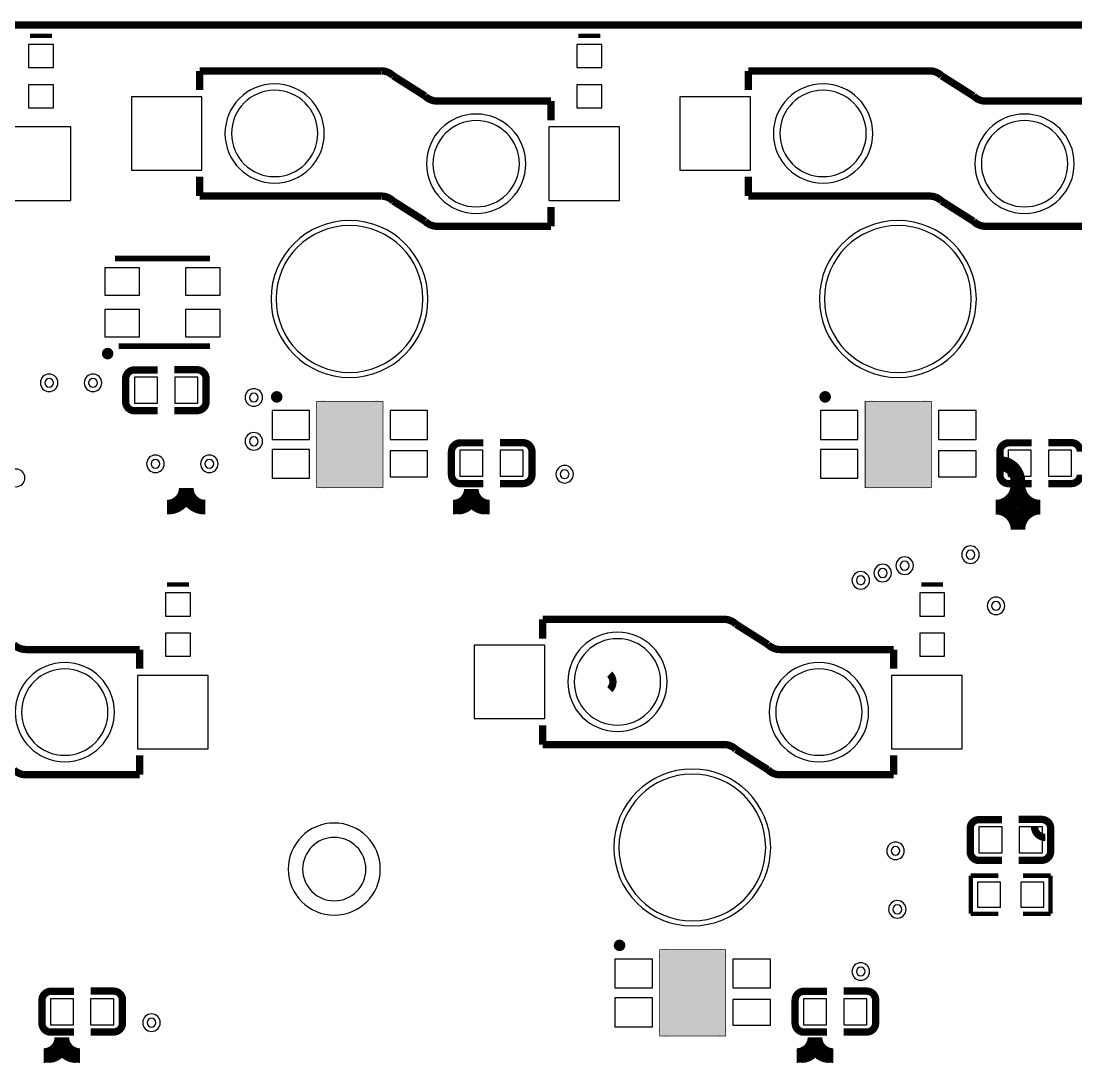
# Model space of a CAD drawing. Header units: millimetres. Extents: x 3 to 280, y -102 to -19.
# Drawn here: x 211.24 to 247.89, y -56.9 to -20.71 of the extents above; entities that cross this region are included whole.
import ezdxf

# ---------------------------------------------------------------- set-up
doc = ezdxf.new("R2010")
doc.units = ezdxf.units.MM
for name, color, linetype, true_color in [('Board Outline Layer', 7, 'Continuous', 0xff00ff), ('Bottom Layer', 7, 'Continuous', 0x0000ff), ('Bottom Silkscreen Layer', 7, 'Continuous', 0x66cc33), ('Hole Layer', 7, 'Continuous', 0x222222), ('Multi-Layer', 7, 'Continuous', 0xc0c0c0), ('Top Layer', 7, 'Continuous', 0xff0000)]:
    doc.layers.add(name, color=color, linetype=linetype, true_color=true_color)

msp = doc.modelspace()

# ---------------------------------------------------------------- hatches: boundary and pattern name
at = {"layer": 'Multi-Layer'}
for points in [[(221.485, -34.133, 1), (221.985, -34.133, 1)], [(223.814, -36.913), (221.514, -36.913), (221.514, -33.913), (223.814, -33.913)], [(223.344, -34.133, 1), (223.844, -34.133, 1)], [(240.535, -34.133, 1), (241.035, -34.133, 1)], [(242.865, -36.913), (240.564, -36.913), (240.564, -33.913), (242.865, -33.913)], [(242.394, -34.133, 1), (242.894, -34.133, 1)], [(221.485, -36.693, 1), (221.985, -36.693, 1)], [(223.344, -36.693, 1), (223.844, -36.693, 1)], [(240.535, -36.693, 1), (241.035, -36.693, 1)], [(242.394, -36.693, 1), (242.894, -36.693, 1)], [(233.392, -53.185, 1), (233.892, -53.185, 1)], [(235.722, -55.965), (233.422, -55.965), (233.422, -52.965), (235.722, -52.965)], [(235.252, -53.185, 1), (235.752, -53.185, 1)], [(233.392, -55.745, 1), (233.892, -55.745, 1)], [(235.252, -55.745, 1), (235.752, -55.745, 1)]]:
    msp.add_hatch(color=256, dxfattribs=at).paths.add_polyline_path(points)

# ---------------------------------------------------------------- linework, layer by layer
at = {"layer": 'Board Outline Layer', "const_width": 0.254}
msp.add_lwpolyline([(277.29, -20.841), (6.574, -20.836)], dxfattribs=at)
at = {"layer": 'Bottom Layer'}
for points in [[(212.365, -21.522), (211.501, -21.522), (211.501, -22.322), (212.365, -22.322)], [(231.415, -21.522), (230.551, -21.522), (230.551, -22.322), (231.415, -22.322)], [(212.365, -22.922), (211.501, -22.922), (211.501, -23.722), (212.365, -23.722)], [(231.415, -22.922), (230.551, -22.922), (230.551, -23.722), (231.415, -23.722)], [(215.077, -23.337), (215.077, -25.887), (217.527, -25.887), (217.527, -23.337)], [(234.127, -23.337), (234.127, -25.887), (236.577, -25.887), (236.577, -23.337)], [(212.977, -26.937), (212.977, -24.387), (210.527, -24.387), (210.527, -26.937)], [(232.027, -26.937), (232.027, -24.387), (229.577, -24.387), (229.577, -26.937)], [(214.154, -29.28), (214.154, -30.23), (215.354, -30.23), (215.354, -29.28)], [(216.954, -29.28), (216.954, -30.23), (218.154, -30.23), (218.154, -29.28)], [(214.154, -30.73), (214.154, -31.68), (215.354, -31.68), (215.354, -30.73)], [(216.954, -30.73), (216.954, -31.68), (218.154, -31.68), (218.154, -30.73)], [(215.181, -33.078), (215.181, -33.978), (215.981, -33.978), (215.981, -33.078)], [(216.581, -33.078), (216.581, -33.978), (217.381, -33.978), (217.381, -33.078)], [(221.264, -35.238), (221.264, -34.238), (219.964, -34.238), (219.964, -35.238)], [(225.365, -35.238), (225.365, -34.238), (224.065, -34.238), (224.065, -35.238)], [(240.314, -35.238), (240.314, -34.238), (239.014, -34.238), (239.014, -35.238)], [(244.415, -35.238), (244.415, -34.238), (243.115, -34.238), (243.115, -35.238)], [(221.264, -36.588), (221.264, -35.588), (219.964, -35.588), (219.964, -36.588)], [(225.365, -36.538), (225.365, -35.638), (224.065, -35.638), (224.065, -36.538)], [(227.284, -36.518), (227.284, -35.618), (226.484, -35.618), (226.484, -36.518)], [(228.684, -36.518), (228.684, -35.618), (227.884, -35.618), (227.884, -36.518)], [(240.314, -36.588), (240.314, -35.588), (239.014, -35.588), (239.014, -36.588)], [(244.415, -36.538), (244.415, -35.638), (243.115, -35.638), (243.115, -36.538)], [(246.334, -36.518), (246.334, -35.618), (245.534, -35.618), (245.534, -36.518)], [(247.735, -36.518), (247.735, -35.618), (246.935, -35.618), (246.935, -36.518)], [(217.127, -40.573), (216.263, -40.573), (216.263, -41.373), (217.127, -41.373)], [(243.325, -40.573), (242.461, -40.573), (242.461, -41.373), (243.325, -41.373)], [(217.127, -41.973), (216.263, -41.973), (216.263, -42.773), (217.127, -42.773)], [(243.325, -41.973), (242.461, -41.973), (242.461, -42.773), (243.325, -42.773)], [(226.984, -42.387), (226.984, -44.937), (229.434, -44.937), (229.434, -42.387)], [(217.737, -45.987), (217.737, -43.437), (215.287, -43.437), (215.287, -45.987)], [(243.934, -45.987), (243.934, -43.437), (241.484, -43.437), (241.484, -45.987)], [(244.518, -48.699), (244.518, -49.599), (245.318, -49.599), (245.318, -48.699)], [(245.919, -48.699), (245.919, -49.599), (246.719, -49.599), (246.719, -48.699)], [(244.462, -50.622), (244.462, -51.486), (245.268, -51.486), (245.268, -50.622)], [(245.969, -50.622), (245.969, -51.486), (246.775, -51.486), (246.775, -50.622)], [(233.172, -54.29), (233.172, -53.29), (231.872, -53.29), (231.872, -54.29)], [(237.272, -54.29), (237.272, -53.29), (235.972, -53.29), (235.972, -54.29)], [(213.06, -55.568), (213.06, -54.668), (212.26, -54.668), (212.26, -55.568)], [(214.46, -55.568), (214.46, -54.668), (213.66, -54.668), (213.66, -55.568)], [(233.172, -55.64), (233.172, -54.64), (231.872, -54.64), (231.872, -55.64)], [(237.272, -55.59), (237.272, -54.69), (235.972, -54.69), (235.972, -55.59)], [(239.222, -55.568), (239.222, -54.668), (238.422, -54.668), (238.422, -55.568)], [(240.623, -55.568), (240.623, -54.668), (239.823, -54.668), (239.823, -55.568)]]:
    msp.add_lwpolyline(points, close=True, dxfattribs=at)
for points in [[(218.327, -24.612, 1), (221.777, -24.612), (221.777, -24.612, 1), (218.327, -24.612)], [(237.377, -24.612, 1), (240.827, -24.612), (240.827, -24.612, 1), (237.377, -24.612)], [(225.327, -25.662, 1), (228.777, -25.662), (228.777, -25.662, 1), (225.327, -25.662)], [(244.377, -25.662, 1), (247.827, -25.662), (247.827, -25.662, 1), (244.377, -25.662)], [(219.927, -30.361, 1), (225.377, -30.361), (225.377, -30.361, 1), (219.927, -30.361)], [(238.977, -30.361, 1), (244.427, -30.361), (244.427, -30.361, 1), (238.977, -30.361)], [(230.234, -43.662, 1), (233.684, -43.662), (233.684, -43.662, 1), (230.234, -43.662)], [(211.037, -44.712, 1), (214.487, -44.712), (214.487, -44.712, 1), (211.037, -44.712)], [(237.234, -44.712, 1), (240.684, -44.712), (240.684, -44.712, 1), (237.234, -44.712)], [(231.834, -49.413, 1), (237.284, -49.413), (237.284, -49.413, 1), (231.834, -49.413)]]:
    msp.add_lwpolyline(points, format="xyb", dxfattribs=at)
for points, const_width in [([(245.872, -36.706, 0.416961), (245.235, -36.075)], 0.508), ([(245.872, -36.815, -0.414214), (245.096, -37.592)], 0.508), ([(246.645, -37.592, -0.414214), (245.872, -36.82)], 0.508), ([(216.981, -36.927, -0.414214), (216.316, -37.592)], 0.508), ([(216.347, -37.592, 0.414214), (216.982, -36.957)], 0.508), ([(216.981, -36.927, 0.414214), (217.647, -37.592)], 0.508), ([(216.982, -36.957, 0.414214), (217.617, -37.592)], 0.508), ([(226.248, -37.592, 0.414214), (226.883, -36.957)], 0.508), ([(226.884, -37.127, -0.414214), (226.42, -37.592)], 0.508), ([(226.883, -36.957, 0.414214), (227.518, -37.592)], 0.508), ([(226.884, -37.107, 0.414214), (227.369, -37.592)], 0.508), ([(245.237, -37.592, 0.414214), (245.872, -36.957)], 0.508), ([(245.872, -36.957, 0.414214), (246.507, -37.592)], 0.508), ([(245.1, -37.592, -0.414214), (245.872, -38.364)], 0.508), ([(245.872, -38.227, 0.414214), (245.237, -37.592)], 0.508), ([(245.872, -38.369, -0.414214), (246.649, -37.592)], 0.508), ([(246.507, -37.592, 0.414142), (245.872, -38.227)], 0.508), ([(246.447, -48.684, 0.414214), (246.828, -49.065)], 0.254), ([(212.024, -56.642, 0.414214), (212.659, -56.007)], 0.508), ([(212.66, -56.177, -0.414214), (212.196, -56.642)], 0.508), ([(212.659, -56.007, 0.414214), (213.294, -56.642)], 0.508), ([(212.66, -56.157, 0.414214), (213.145, -56.642)], 0.508), ([(238.186, -56.642, 0.414214), (238.821, -56.007)], 0.508), ([(238.822, -56.177, -0.414214), (238.358, -56.642)], 0.508), ([(238.821, -56.007, 0.414214), (239.456, -56.642)], 0.508), ([(238.822, -56.157, 0.414214), (239.307, -56.642)], 0.508)]:
    msp.add_lwpolyline(points, format="xyb", dxfattribs=dict(at, const_width=const_width))
msp.add_lwpolyline([(220.523, -50.165, 1), (223.723, -50.165, 1)], format="xyb", close=True, dxfattribs=at)
at = {"layer": 'Bottom Silkscreen Layer'}
for points, const_width in [([(211.552, -21.225), (212.314, -21.225)], 0.152), ([(230.602, -21.225), (231.364, -21.225)], 0.152), ([(217.452, -22.437), (217.452, -23.105)], 0.254), ([(217.452, -22.437), (223.752, -22.437)], 0.254), ([(236.502, -22.437), (236.502, -23.105)], 0.254), ([(236.502, -22.437), (242.802, -22.437)], 0.254), ([(224.173, -22.611), (225.278, -23.312)], 0.254), ([(243.223, -22.611), (244.328, -23.312)], 0.254), ([(229.652, -23.487), (225.7, -23.487)], 0.254), ([(229.652, -23.487), (229.652, -24.156)], 0.254), ([(248.702, -23.487), (244.75, -23.487)], 0.254), ([(217.452, -26.118), (217.452, -26.787)], 0.254), ([(236.502, -26.118), (236.502, -26.787)], 0.254), ([(217.452, -26.787), (223.752, -26.787)], 0.254), ([(236.502, -26.787), (242.802, -26.787)], 0.254), ([(224.173, -26.961), (225.278, -27.662)], 0.254), ([(229.652, -27.168), (229.652, -27.837)], 0.254), ([(243.223, -26.961), (244.328, -27.662)], 0.254), ([(229.652, -27.837), (225.7, -27.837)], 0.254), ([(248.702, -27.837), (244.75, -27.837)], 0.254), ([(214.503, -28.956), (217.805, -28.956)], 0.2), ([(217.805, -32.004), (214.63, -32.004)], 0.2), ([(215.986, -32.824), (215.186, -32.824)], 0.254), ([(216.562, -32.818), (217.362, -32.818)], 0.254), ([(214.876, -33.934), (214.876, -33.134)], 0.254), ([(217.671, -33.928), (217.671, -33.128)], 0.254), ([(215.986, -34.244), (215.186, -34.244)], 0.254), ([(216.562, -34.238), (217.362, -34.238)], 0.254), ([(226.194, -35.668), (226.194, -36.468)], 0.254), ([(227.304, -35.358), (226.504, -35.358)], 0.254), ([(227.88, -35.353), (228.68, -35.353)], 0.254), ([(228.99, -35.662), (228.99, -36.462)], 0.254), ([(245.244, -35.668), (245.244, -36.468)], 0.254), ([(246.354, -35.358), (245.554, -35.358)], 0.254), ([(246.93, -35.353), (247.73, -35.353)], 0.254), ([(227.304, -36.778), (226.504, -36.778)], 0.254), ([(227.88, -36.772), (228.68, -36.772)], 0.254), ([(246.354, -36.778), (245.554, -36.778)], 0.254), ([(246.93, -36.772), (247.73, -36.772)], 0.254), ([(216.314, -40.276), (217.076, -40.276)], 0.152), ([(242.512, -40.276), (243.274, -40.276)], 0.152), ([(229.359, -41.487), (229.359, -42.156)], 0.254), ([(229.359, -41.487), (235.659, -41.487)], 0.254), ([(236.081, -41.661), (237.186, -42.362)], 0.254), ([(215.362, -42.537), (211.41, -42.537)], 0.254), ([(215.362, -42.537), (215.362, -43.206)], 0.254), ([(241.559, -42.537), (237.607, -42.537)], 0.254), ([(241.559, -42.537), (241.559, -43.206)], 0.254), ([(229.359, -45.168), (229.359, -45.837)], 0.254), ([(229.359, -45.837), (235.659, -45.837)], 0.254), ([(215.362, -46.218), (215.362, -46.887)], 0.254), ([(236.081, -46.011), (237.186, -46.712)], 0.254), ([(241.559, -46.218), (241.559, -46.887)], 0.254), ([(215.362, -46.887), (211.41, -46.887)], 0.254), ([(241.559, -46.887), (237.607, -46.887)], 0.254), ([(245.323, -48.445), (244.523, -48.445)], 0.254), ([(245.899, -48.439), (246.699, -48.439)], 0.254), ([(244.213, -49.555), (244.213, -48.755)], 0.254), ([(247.009, -49.549), (247.009, -48.749)], 0.254), ([(245.323, -49.865), (244.523, -49.865)], 0.254), ([(245.899, -49.859), (246.699, -49.859)], 0.254), ([(245.192, -50.393), (244.233, -50.393)], 0.152), ([(244.233, -50.393), (244.233, -51.715)], 0.152), ([(246.045, -50.393), (247.004, -50.393)], 0.152), ([(247.004, -50.393), (247.004, -51.715)], 0.152), ([(244.233, -51.715), (245.192, -51.715)], 0.152), ([(247.004, -51.715), (246.045, -51.715)], 0.152), ([(211.97, -54.718), (211.97, -55.518)], 0.254), ([(213.08, -54.408), (212.28, -54.408)], 0.254), ([(213.656, -54.403), (214.456, -54.403)], 0.254), ([(214.766, -54.712), (214.766, -55.512)], 0.254), ([(238.132, -54.718), (238.132, -55.518)], 0.254), ([(239.242, -54.408), (238.442, -54.408)], 0.254), ([(239.818, -54.403), (240.618, -54.403)], 0.254), ([(240.928, -54.712), (240.928, -55.512)], 0.254), ([(213.08, -55.828), (212.28, -55.828)], 0.254), ([(213.656, -55.822), (214.456, -55.822)], 0.254), ([(239.242, -55.828), (238.442, -55.828)], 0.254), ([(239.818, -55.822), (240.618, -55.822)], 0.254)]:
    msp.add_lwpolyline(points, dxfattribs=dict(at, const_width=const_width))
at = {"layer": 'Bottom Silkscreen Layer', "const_width": 0.254}
for points in [[(223.752, -22.437, -0.198912), (224.173, -22.611)], [(242.802, -22.437, -0.198912), (243.223, -22.611)], [(225.7, -23.487, -0.198912), (225.278, -23.312)], [(244.75, -23.487, -0.198912), (244.328, -23.312)], [(223.752, -26.787, -0.198912), (224.173, -26.961)], [(242.802, -26.787, -0.198912), (243.223, -26.961)], [(225.7, -27.837, -0.198912), (225.278, -27.662)], [(244.75, -27.837, -0.198912), (244.328, -27.662)], [(215.186, -32.824, 0.414239), (214.876, -33.134)], [(217.671, -33.128, 0.414214), (217.362, -32.818)], [(214.876, -33.934, 0.414214), (215.186, -34.244)], [(217.362, -34.238, 0.414239), (217.671, -33.928)], [(226.504, -35.358, 0.414239), (226.194, -35.668)], [(228.99, -35.662, 0.414214), (228.68, -35.353)], [(245.554, -35.358, 0.414239), (245.244, -35.668)], [(248.04, -35.662, 0.414214), (247.73, -35.353)], [(226.194, -36.468, 0.414214), (226.504, -36.778)], [(228.68, -36.772, 0.414239), (228.99, -36.462)], [(245.244, -36.468, 0.414214), (245.554, -36.778)], [(247.73, -36.772, 0.414239), (248.04, -36.462)], [(235.659, -41.487, -0.198912), (236.081, -41.661)], [(211.41, -42.537, -0.198912), (210.988, -42.362)], [(237.607, -42.537, -0.198912), (237.186, -42.362)], [(235.659, -45.837, -0.198912), (236.081, -46.011)], [(211.41, -46.887, -0.198912), (210.988, -46.712)], [(237.607, -46.887, -0.198912), (237.186, -46.712)], [(244.523, -48.445, 0.414239), (244.213, -48.755)], [(247.009, -48.749, 0.414214), (246.699, -48.439)], [(244.213, -49.555, 0.414214), (244.523, -49.865)], [(246.699, -49.859, 0.414239), (247.009, -49.549)], [(212.28, -54.408, 0.414239), (211.97, -54.718)], [(214.766, -54.712, 0.414214), (214.456, -54.403)], [(238.442, -54.408, 0.414239), (238.132, -54.718)], [(240.928, -54.712, 0.414214), (240.618, -54.403)], [(211.97, -55.518, 0.414214), (212.28, -55.828)], [(214.456, -55.822, 0.414239), (214.766, -55.512)], [(238.132, -55.518, 0.414214), (238.442, -55.828)], [(240.618, -55.822, 0.414239), (240.928, -55.512)]]:
    msp.add_lwpolyline(points, format="xyb", dxfattribs=at)
at = {"layer": 'Bottom Silkscreen Layer', "const_width": 0.2}
for points in [[(214.149, -32.258, 1), (214.35, -32.258, 1)], [(220.024, -33.762, 1), (220.225, -33.762, 1)], [(239.074, -33.762, 1), (239.275, -33.762, 1)], [(231.932, -52.814, 1), (232.132, -52.814, 1)]]:
    msp.add_lwpolyline(points, format="xyb", close=True, dxfattribs=at)
at = {"layer": 'Hole Layer'}
for points in [[(218.552, -24.612, 1), (221.552, -24.612), (221.552, -24.612, 1), (218.552, -24.612)], [(237.602, -24.612, 1), (240.602, -24.612), (240.602, -24.612, 1), (237.602, -24.612)], [(225.552, -25.662, 1), (228.552, -25.662), (228.552, -25.662, 1), (225.552, -25.662)], [(244.602, -25.662, 1), (247.602, -25.662), (247.602, -25.662, 1), (244.602, -25.662)], [(230.459, -43.662, 1), (233.459, -43.662), (233.459, -43.662, 1), (230.459, -43.662)], [(211.262, -44.712, 1), (214.262, -44.712), (214.262, -44.712, 1), (211.262, -44.712)], [(237.459, -44.712, 1), (240.459, -44.712), (240.459, -44.712, 1), (237.459, -44.712)], [(221.023, -50.165, 1), (223.223, -50.165), (223.223, -50.165, 1), (221.023, -50.165)]]:
    msp.add_lwpolyline(points, format="xyb", dxfattribs=at)
for points in [[(220.102, -30.361, 1), (225.202, -30.361, 1)], [(239.152, -30.361, 1), (244.252, -30.361, 1)], [(212.065, -33.274, 1), (212.37, -33.274, 1)], [(213.589, -33.274, 1), (213.894, -33.274, 1)], [(219.177, -33.782, 1), (219.482, -33.782, 1)], [(219.177, -35.306, 1), (219.482, -35.306, 1)], [(215.758, -36.088, 1), (216.063, -36.088, 1)], [(217.63, -36.088, 1), (217.935, -36.088, 1)], [(229.972, -36.449, 1), (230.277, -36.449, 1)], [(244.069, -39.243, 1), (244.374, -39.243, 1)], [(241.783, -39.624, 1), (242.088, -39.624, 1)], [(241.021, -39.878, 1), (241.326, -39.878, 1)], [(240.259, -40.132, 1), (240.564, -40.132, 1)], [(244.958, -41.021, 1), (245.263, -41.021, 1)], [(232.009, -49.413, 1), (237.109, -49.413, 1)], [(241.467, -49.53, 1), (241.772, -49.53, 1)], [(241.529, -51.562, 1), (241.834, -51.562, 1)], [(240.259, -53.721, 1), (240.564, -53.721, 1)], [(215.621, -55.499, 1), (215.926, -55.499, 1)]]:
    msp.add_lwpolyline(points, format="xyb", close=True, dxfattribs=at)
at = {"layer": 'Multi-Layer'}
for points in [[(218.327, -24.612, 1), (221.777, -24.612), (221.777, -24.612, 1), (218.327, -24.612)], [(218.327, -24.612, 1), (221.777, -24.612), (221.777, -24.612, 1), (218.327, -24.612)], [(218.327, -24.612, 1), (221.777, -24.612), (221.777, -24.612, 1), (218.327, -24.612)], [(237.377, -24.612, 1), (240.827, -24.612), (240.827, -24.612, 1), (237.377, -24.612)], [(237.377, -24.612, 1), (240.827, -24.612), (240.827, -24.612, 1), (237.377, -24.612)], [(237.377, -24.612, 1), (240.827, -24.612), (240.827, -24.612, 1), (237.377, -24.612)], [(225.327, -25.662, 1), (228.777, -25.662), (228.777, -25.662, 1), (225.327, -25.662)], [(225.327, -25.662, 1), (228.777, -25.662), (228.777, -25.662, 1), (225.327, -25.662)], [(225.327, -25.662, 1), (228.777, -25.662), (228.777, -25.662, 1), (225.327, -25.662)], [(244.377, -25.662, 1), (247.827, -25.662), (247.827, -25.662, 1), (244.377, -25.662)], [(244.377, -25.662, 1), (247.827, -25.662), (247.827, -25.662, 1), (244.377, -25.662)], [(244.377, -25.662, 1), (247.827, -25.662), (247.827, -25.662, 1), (244.377, -25.662)], [(219.927, -30.361, 1), (225.377, -30.361), (225.377, -30.361, 1), (219.927, -30.361)], [(219.927, -30.361, 1), (225.377, -30.361), (225.377, -30.361, 1), (219.927, -30.361)], [(219.927, -30.361, 1), (225.377, -30.361), (225.377, -30.361, 1), (219.927, -30.361)], [(238.977, -30.361, 1), (244.427, -30.361), (244.427, -30.361, 1), (238.977, -30.361)], [(238.977, -30.361, 1), (244.427, -30.361), (244.427, -30.361, 1), (238.977, -30.361)], [(238.977, -30.361, 1), (244.427, -30.361), (244.427, -30.361, 1), (238.977, -30.361)], [(230.234, -43.662, 1), (233.684, -43.662), (233.684, -43.662, 1), (230.234, -43.662)], [(230.234, -43.662, 1), (233.684, -43.662), (233.684, -43.662, 1), (230.234, -43.662)], [(230.234, -43.662, 1), (233.684, -43.662), (233.684, -43.662, 1), (230.234, -43.662)], [(211.037, -44.712, 1), (214.487, -44.712), (214.487, -44.712, 1), (211.037, -44.712)], [(211.037, -44.712, 1), (214.487, -44.712), (214.487, -44.712, 1), (211.037, -44.712)], [(211.037, -44.712, 1), (214.487, -44.712), (214.487, -44.712, 1), (211.037, -44.712)], [(237.234, -44.712, 1), (240.684, -44.712), (240.684, -44.712, 1), (237.234, -44.712)], [(237.234, -44.712, 1), (240.684, -44.712), (240.684, -44.712, 1), (237.234, -44.712)], [(237.234, -44.712, 1), (240.684, -44.712), (240.684, -44.712, 1), (237.234, -44.712)], [(231.834, -49.413, 1), (237.284, -49.413), (237.284, -49.413, 1), (231.834, -49.413)], [(231.834, -49.413, 1), (237.284, -49.413), (237.284, -49.413, 1), (231.834, -49.413)], [(231.834, -49.413, 1), (237.284, -49.413), (237.284, -49.413, 1), (231.834, -49.413)]]:
    msp.add_lwpolyline(points, format="xyb", dxfattribs=at)
for points in [[(211.913, -33.274, 1), (212.522, -33.274, 1)], [(213.437, -33.274, 1), (214.046, -33.274, 1)], [(219.025, -33.782, 1), (219.634, -33.782, 1)], [(219.025, -35.306, 1), (219.634, -35.306, 1)], [(215.606, -36.088, 1), (216.215, -36.088, 1)], [(217.478, -36.088, 1), (218.087, -36.088, 1)], [(210.77, -36.576, 1), (211.379, -36.576, 1)], [(229.82, -36.449, 1), (230.429, -36.449, 1)], [(243.917, -39.243, 1), (244.526, -39.243, 1)], [(241.631, -39.624, 1), (242.24, -39.624, 1)], [(240.107, -40.132, 1), (240.716, -40.132, 1)], [(240.869, -39.878, 1), (241.478, -39.878, 1)], [(244.806, -41.021, 1), (245.415, -41.021, 1)], [(220.523, -50.165, 1), (223.723, -50.165, 1)], [(220.523, -50.165, 1), (223.723, -50.165, 1)], [(220.523, -50.165, 1), (223.723, -50.165, 1)], [(241.315, -49.53, 1), (241.924, -49.53, 1)], [(241.377, -51.562, 1), (241.986, -51.562, 1)], [(240.107, -53.721, 1), (240.716, -53.721, 1)], [(215.469, -55.499, 1), (216.078, -55.499, 1)]]:
    msp.add_lwpolyline(points, format="xyb", close=True, dxfattribs=at)
at = {"layer": 'Multi-Layer', "const_width": 0.0254}
for points in [[(223.814, -36.913), (221.514, -36.913), (221.514, -33.913), (223.814, -33.913)], [(242.865, -36.913), (240.564, -36.913), (240.564, -33.913), (242.865, -33.913)], [(235.722, -55.965), (233.422, -55.965), (233.422, -52.965), (235.722, -52.965)]]:
    msp.add_lwpolyline(points, close=True, dxfattribs=at)
at = {"layer": 'Top Layer'}
for points in [[(218.327, -24.612, 1), (221.777, -24.612), (221.777, -24.612, 1), (218.327, -24.612)], [(237.377, -24.612, 1), (240.827, -24.612), (240.827, -24.612, 1), (237.377, -24.612)], [(225.327, -25.662, 1), (228.777, -25.662), (228.777, -25.662, 1), (225.327, -25.662)], [(244.377, -25.662, 1), (247.827, -25.662), (247.827, -25.662, 1), (244.377, -25.662)], [(219.927, -30.361, 1), (225.377, -30.361), (225.377, -30.361, 1), (219.927, -30.361)], [(238.977, -30.361, 1), (244.427, -30.361), (244.427, -30.361, 1), (238.977, -30.361)], [(230.234, -43.662, 1), (233.684, -43.662), (233.684, -43.662, 1), (230.234, -43.662)], [(211.037, -44.712, 1), (214.487, -44.712), (214.487, -44.712, 1), (211.037, -44.712)], [(237.234, -44.712, 1), (240.684, -44.712), (240.684, -44.712, 1), (237.234, -44.712)], [(231.834, -49.413, 1), (237.284, -49.413), (237.284, -49.413, 1), (231.834, -49.413)]]:
    msp.add_lwpolyline(points, format="xyb", dxfattribs=at)
at = {"layer": 'Top Layer', "const_width": 0.254}
msp.add_lwpolyline([(231.69, -43.931, 0.414234), (231.69, -43.392)], format="xyb", dxfattribs=at)
at = {"layer": 'Top Layer'}
msp.add_lwpolyline([(220.523, -50.165, 1), (223.723, -50.165, 1)], format="xyb", close=True, dxfattribs=at)

doc.saveas('drawing.dxf')
